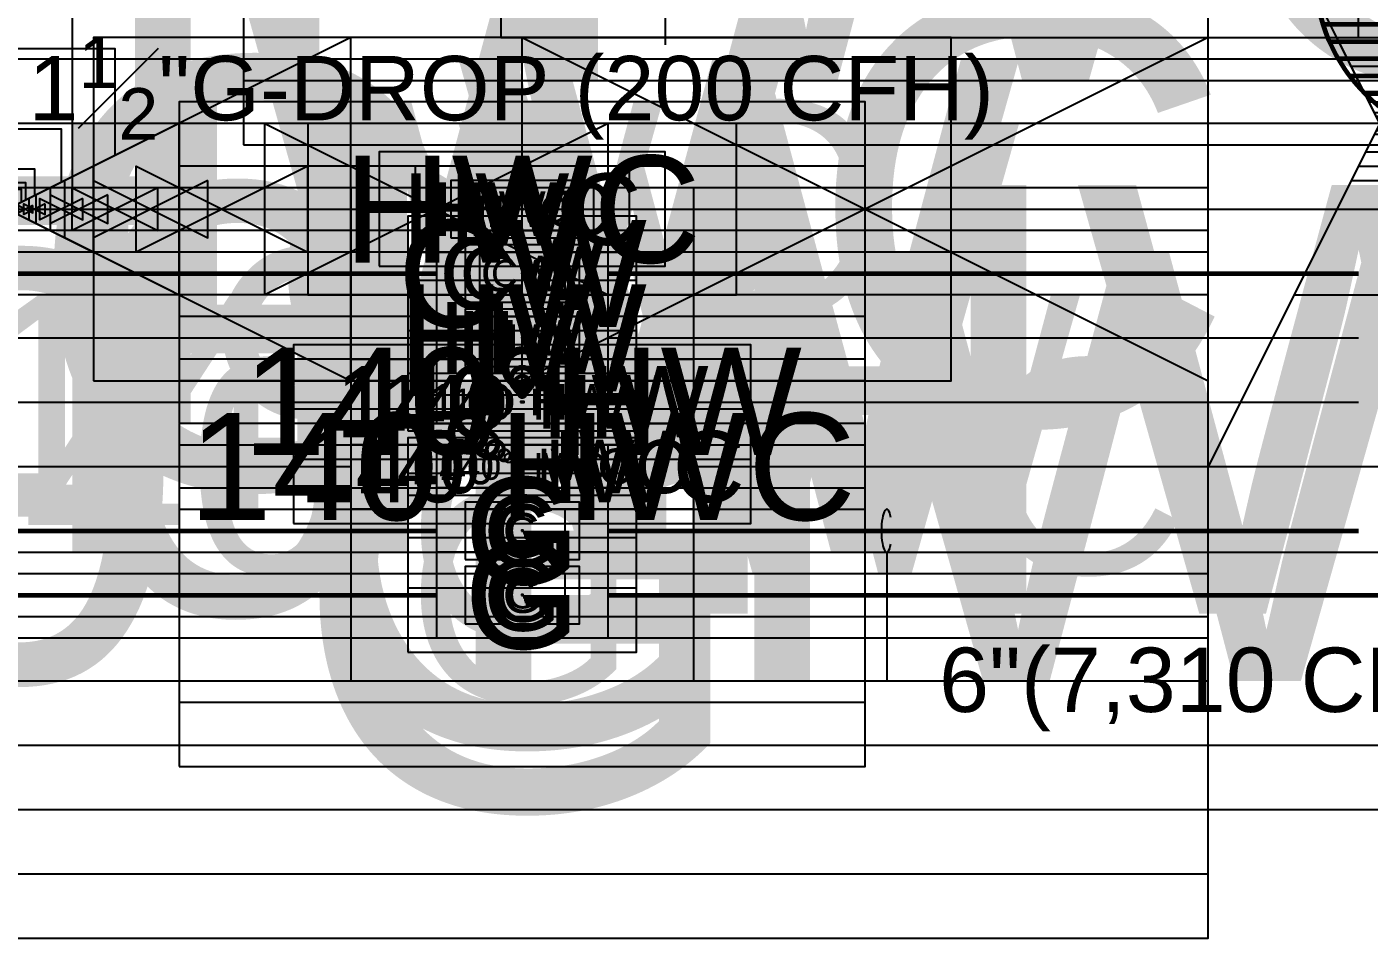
# Model space of a CAD drawing. Extents: x -3956 to 957, y -346 to 1886.
# Drawn here: x -1549.3 to -1361.5, y 265.7 to 393.2 of the extents above; entities that cross this region are included whole.
import ezdxf
from ezdxf.enums import TextEntityAlignment as Align

# ---------------------------------------------------------------- set-up
doc = ezdxf.new("R2010")
doc.units = 0
doc.header["$LTSCALE"] = 36
doc.header["$MEASUREMENT"] = 0
doc.linetypes.add('HIDDEN', pattern=[0.375, 0.25, -0.125])
for name, color, linetype in [('0 @ 1 (1)', 7, 'Continuous'), ('0 @ 1 (2)', 7, 'Continuous'), ('0 @ 12', 7, 'Continuous'), ('0 @ 128', 7, 'Continuous'), ('0 @ 16', 7, 'Continuous'), ('0 @ 192', 7, 'Continuous'), ('0 @ 2', 7, 'Continuous'), ('0 @ 24', 7, 'Continuous'), ('0 @ 384', 7, 'Continuous'), ('0 @ 4', 7, 'Continuous'), ('0 @ 48', 7, 'Continuous'), ('0 @ 64', 7, 'Continuous'), ('0 @ 768', 7, 'Continuous'), ('0 @ 8', 7, 'Continuous'), ('0 @ 96', 7, 'Continuous'), ('G-ANNO-TEXT', 70, 'Continuous'), ('P-14HW-N', 3, 'Continuous'), ('P-14HW-N @ 1 (1)', 3, 'Continuous'), ('P-14HW-N @ 1 (2)', 3, 'Continuous'), ('P-14HW-N @ 128', 3, 'Continuous'), ('P-14HW-N @ 192', 3, 'Continuous'), ('P-14HW-N @ 384', 3, 'Continuous'), ('P-14HW-N @ 48', 3, 'Continuous'), ('P-14HW-N @ 64', 3, 'Continuous'), ('P-14HW-N @ 768', 3, 'Continuous'), ('P-14HW-N @ 96', 3, 'Continuous'), ('P-14HWC-N', 2, 'Continuous'), ('P-14HWC-N @ 1 (1)', 2, 'Continuous'), ('P-14HWC-N @ 1 (2)', 2, 'Continuous'), ('P-14HWC-N @ 128', 2, 'Continuous'), ('P-14HWC-N @ 192', 2, 'Continuous'), ('P-14HWC-N @ 384', 2, 'Continuous'), ('P-14HWC-N @ 48', 2, 'Continuous'), ('P-14HWC-N @ 64', 2, 'Continuous'), ('P-14HWC-N @ 768', 2, 'Continuous'), ('P-14HWC-N @ 96', 2, 'Continuous'), ('P-HW-N', 1, 'Continuous'), ('P-HW-N @ 1 (1)', 1, 'Continuous'), ('P-HW-N @ 1 (2)', 1, 'Continuous'), ('P-HW-N @ 128', 1, 'Continuous'), ('P-HW-N @ 192', 1, 'Continuous'), ('P-HW-N @ 384', 1, 'Continuous'), ('P-HW-N @ 48', 1, 'Continuous'), ('P-HW-N @ 64', 1, 'Continuous'), ('P-HW-N @ 768', 1, 'Continuous'), ('P-HW-N @ 96', 1, 'Continuous'), ('P-HWC-N', 2, 'Continuous'), ('P-HWC-N @ 1 (1)', 2, 'Continuous'), ('P-HWC-N @ 1 (2)', 2, 'Continuous'), ('P-HWC-N @ 128', 2, 'Continuous'), ('P-HWC-N @ 16', 2, 'Continuous'), ('P-HWC-N @ 192', 2, 'Continuous'), ('P-HWC-N @ 24', 2, 'Continuous'), ('P-HWC-N @ 384', 2, 'Continuous'), ('P-HWC-N @ 48', 2, 'Continuous'), ('P-HWC-N @ 64', 2, 'Continuous'), ('P-HWC-N @ 768', 2, 'Continuous'), ('P-HWC-N @ 96', 2, 'Continuous')]:
    doc.layers.add(name, color=color, linetype=linetype)
for name, color, linetype, lineweight in [('P-CW-N', 4, 'Continuous', 60), ('P-CW-N @ 1 (1)', 4, 'Continuous', 60), ('P-CW-N @ 1 (2)', 4, 'Continuous', 60), ('P-CW-N @ 128', 4, 'Continuous', 60), ('P-CW-N @ 192', 4, 'Continuous', 60), ('P-CW-N @ 384', 4, 'Continuous', 60), ('P-CW-N @ 48', 4, 'Continuous', 60), ('P-CW-N @ 64', 4, 'Continuous', 60), ('P-CW-N @ 768', 4, 'Continuous', 60), ('P-CW-N @ 96', 4, 'Continuous', 60), ('P-GAS-N', 3, 'Continuous', 60), ('P-GAS-N @ 1 (1)', 3, 'Continuous', 60), ('P-GAS-N @ 1 (2)', 3, 'Continuous', 60), ('P-GAS-N @ 12', 3, 'Continuous', 60), ('P-GAS-N @ 128', 3, 'Continuous', 60), ('P-GAS-N @ 16', 3, 'Continuous', 60), ('P-GAS-N @ 192', 3, 'Continuous', 60), ('P-GAS-N @ 2', 3, 'Continuous', 60), ('P-GAS-N @ 24', 3, 'Continuous', 60), ('P-GAS-N @ 384', 3, 'Continuous', 60), ('P-GAS-N @ 4', 3, 'Continuous', 60), ('P-GAS-N @ 48', 3, 'Continuous', 60), ('P-GAS-N @ 64', 3, 'Continuous', 60), ('P-GAS-N @ 768', 3, 'Continuous', 60), ('P-GAS-N @ 8', 3, 'Continuous', 60), ('P-GAS-N @ 96', 3, 'Continuous', 60)]:
    doc.layers.add(name, color=color, linetype=linetype, lineweight=lineweight)
doc.styles.add('Arial', font='arial.ttf')

# ---------------------------------------------------------------- blocks, each defined once
blk = doc.blocks.new('*U6')
h = blk.add_hatch()
h.set_pattern_fill('ANSI31', color=256, scale=0.025, angle=135)
edge = h.paths.add_edge_path()
edge.add_arc((0, 0), 0.03125, 0, 360)
blk.add_circle((0, 0), 0.03125)
blk = doc.blocks.new('*U1469')
at = {"layer": 'P-GAS-N @ 1 (1)'}
blk.add_blockref('*U6', (-1345, 400.74), dxfattribs=at)
at = {"layer": 'P-GAS-N @ 1 (2)'}
blk.add_blockref('*U6', (-1345, 400.74), dxfattribs=at)
at = {"layer": 'P-GAS-N @ 12', "xscale": 12, "yscale": 12, "zscale": 12}
blk.add_blockref('*U6', (-1345, 400.74), dxfattribs=at)
at = {"layer": 'P-GAS-N @ 128', "xscale": 128, "yscale": 128, "zscale": 128}
blk.add_blockref('*U6', (-1345, 400.74), dxfattribs=at)
at = {"layer": 'P-GAS-N @ 16', "xscale": 16, "yscale": 16, "zscale": 16}
blk.add_blockref('*U6', (-1345, 400.74), dxfattribs=at)
at = {"layer": 'P-GAS-N @ 192', "xscale": 192, "yscale": 192, "zscale": 192}
blk.add_blockref('*U6', (-1345, 400.74), dxfattribs=at)
at = {"layer": 'P-GAS-N @ 2', "xscale": 2, "yscale": 2, "zscale": 2}
blk.add_blockref('*U6', (-1345, 400.74), dxfattribs=at)
at = {"layer": 'P-GAS-N @ 24', "xscale": 24, "yscale": 24, "zscale": 24}
blk.add_blockref('*U6', (-1345, 400.74), dxfattribs=at)
at = {"layer": 'P-GAS-N @ 384', "xscale": 384, "yscale": 384, "zscale": 384}
blk.add_blockref('*U6', (-1345, 400.74), dxfattribs=at)
at = {"layer": 'P-GAS-N @ 4', "xscale": 4, "yscale": 4, "zscale": 4}
blk.add_blockref('*U6', (-1345, 400.74), dxfattribs=at)
at = {"layer": 'P-GAS-N @ 48', "xscale": 48, "yscale": 48, "zscale": 48}
blk.add_blockref('*U6', (-1345, 400.74), dxfattribs=at)
at = {"layer": 'P-GAS-N @ 64', "xscale": 64, "yscale": 64, "zscale": 64}
blk.add_blockref('*U6', (-1345, 400.74), dxfattribs=at)
at = {"layer": 'P-GAS-N @ 768', "xscale": 768, "yscale": 768, "zscale": 768}
blk.add_blockref('*U6', (-1345, 400.74), dxfattribs=at)
at = {"layer": 'P-GAS-N @ 8', "xscale": 8, "yscale": 8, "zscale": 8}
blk.add_blockref('*U6', (-1345, 400.74), dxfattribs=at)
at = {"layer": 'P-GAS-N @ 96', "xscale": 96, "yscale": 96, "zscale": 96}
blk.add_blockref('*U6', (-1345, 400.74), dxfattribs=at)
blk = doc.blocks.new('*U15')
at = {"layer": 'DEFPOINTS'}
blk.add_lwpolyline([(-0.15625, -0.0625), (0.15625, -0.0625), (0.15625, 0.0625), (-0.15625, 0.0625)], close=True, dxfattribs=at)
at = {"style": 'Arial'}
blk.add_text('HWC', height=0.078125, dxfattribs=at).set_placement((0, 0), align=Align.MIDDLE)
blk = doc.blocks.new('*U1549')
at = {"layer": 'P-HWC-N @ 384', "linetype": 'ByBlock', "lineweight": -2, "xscale": 384, "yscale": 384, "zscale": 384}
blk.add_blockref('*U15', (-1423, 415.74), dxfattribs=at)
at = {"layer": 'P-HWC-N @ 768', "linetype": 'ByBlock', "lineweight": -2, "xscale": 768, "yscale": 768, "zscale": 768}
blk.add_blockref('*U15', (-1423, 415.74), dxfattribs=at)
blk = doc.blocks.new('*U39')
at = {"layer": 'DEFPOINTS'}
blk.add_lwpolyline([(-0.125, -0.0625), (0.125, -0.0625), (0.125, 0.0625), (-0.125, 0.0625)], close=True, dxfattribs=at)
at = {"style": 'Arial'}
blk.add_text('HW', height=0.078125, dxfattribs=at).set_placement((0, 0), align=Align.MIDDLE)
blk = doc.blocks.new('*U1550')
at = {"layer": 'P-HW-N @ 768', "linetype": 'ByBlock', "lineweight": -2, "xscale": 768, "yscale": 768, "zscale": 768}
blk.add_blockref('*U39', (-1423, 424.74), dxfattribs=at)
blk = doc.blocks.new('*U10')
at = {"layer": 'DEFPOINTS'}
blk.add_lwpolyline([(-0.125, -0.0625), (0.125, -0.0625), (0.125, 0.0625), (-0.125, 0.0625)], close=True, dxfattribs=at)
at = {"style": 'Arial'}
blk.add_text('CW', height=0.078125, dxfattribs=at).set_placement((0, 0), align=Align.MIDDLE)
blk = doc.blocks.new('*U1551')
at = {"layer": 'P-CW-N @ 768', "linetype": 'ByBlock', "lineweight": -2, "xscale": 768, "yscale": 768, "zscale": 768}
blk.add_blockref('*U10', (-1423, 433.74), dxfattribs=at)
blk = doc.blocks.new('*U91')
for p, q in [((-0.0625, 0), (-0.09375, 0)), ((0.0625, 0), (0.09375, 0))]:
    blk.add_line(p, q)
at = {"linetype": 'Continuous'}
for points in [[(-0.21875, 0.03125), (-0.09375, -0.03125), (-0.09375, 0.03125), (-0.21875, -0.03125), (-0.21875, 0.03125)], [(-0.0195, -0.00975), (-0.0625, -0.03125), (-0.0625, 0.03125), (-0.0195, 0.00975)], [(0.0195, -0.00975), (0.0625, -0.03125), (0.0625, 0.03125), (0.0195, 0.00975)], [(0.21875, 0.03125), (0.09375, -0.03125), (0.09375, 0.03125), (0.21875, -0.03125), (0.21875, 0.03125)], [(-0.0195, 0.00975), (-0.0195, 0.02925), (0.0195, 0.02925), (0.0195, 0.00975)], [(-0.0195, -0.00975), (0, 0), (-0.0195, 0.00975)], [(0.0195, 0.00975), (0, 0), (0.0195, -0.00975)]]:
    blk.add_lwpolyline(points, dxfattribs=at)
blk = doc.blocks.new('*U1630')
at = {"layer": 'P-HWC-N @ 128', "xscale": 128, "yscale": 128, "zscale": 128}
blk.add_blockref('*U91', (-1552, 367.74), dxfattribs=at)
at = {"layer": 'P-HWC-N @ 16', "xscale": 16, "yscale": 16, "zscale": 16}
blk.add_blockref('*U91', (-1552, 367.74), dxfattribs=at)
at = {"layer": 'P-HWC-N @ 192', "xscale": 192, "yscale": 192, "zscale": 192}
blk.add_blockref('*U91', (-1552, 367.74), dxfattribs=at)
at = {"layer": 'P-HWC-N @ 24', "xscale": 24, "yscale": 24, "zscale": 24}
blk.add_blockref('*U91', (-1552, 367.74), dxfattribs=at)
at = {"layer": 'P-HWC-N @ 384', "xscale": 384, "yscale": 384, "zscale": 384}
blk.add_blockref('*U91', (-1552, 367.74), dxfattribs=at)
at = {"layer": 'P-HWC-N @ 48', "xscale": 48, "yscale": 48, "zscale": 48}
blk.add_blockref('*U91', (-1552, 367.74), dxfattribs=at)
at = {"layer": 'P-HWC-N @ 64', "xscale": 64, "yscale": 64, "zscale": 64}
blk.add_blockref('*U91', (-1552, 367.74), dxfattribs=at)
at = {"layer": 'P-HWC-N @ 768', "xscale": 768, "yscale": 768, "zscale": 768}
blk.add_blockref('*U91', (-1552, 367.74), dxfattribs=at)
at = {"layer": 'P-HWC-N @ 96', "xscale": 96, "yscale": 96, "zscale": 96}
blk.add_blockref('*U91', (-1552, 367.74), dxfattribs=at)
blk = doc.blocks.new('*U13')
at = {"layer": 'DEFPOINTS'}
blk.add_lwpolyline([(-0.25, -0.0625), (0.25, -0.0625), (0.25, 0.0625), (-0.25, 0.0625)], close=True, dxfattribs=at)
at = {"insert": (0, 0.03957), "char_height": 0.078125, "width": 0.2237834, "attachment_point": 2, "style": 'Arial'}
blk.add_mtext('140%%DHW', dxfattribs=at)
blk = doc.blocks.new('*U1650')
at = {"layer": 'P-14HW-N @ 1 (1)', "linetype": 'ByBlock', "lineweight": -2}
blk.add_blockref('*U13', (-1480, 340.74), dxfattribs=at)
at = {"layer": 'P-14HW-N @ 1 (2)', "linetype": 'ByBlock', "lineweight": -2}
blk.add_blockref('*U13', (-1480, 340.74), dxfattribs=at)
at = {"layer": 'P-14HW-N @ 128', "linetype": 'ByBlock', "lineweight": -2, "xscale": 128, "yscale": 128, "zscale": 128}
blk.add_blockref('*U13', (-1480, 340.74), dxfattribs=at)
at = {"layer": 'P-14HW-N @ 192', "linetype": 'ByBlock', "lineweight": -2, "xscale": 192, "yscale": 192, "zscale": 192}
blk.add_blockref('*U13', (-1480, 340.74), dxfattribs=at)
at = {"layer": 'P-14HW-N @ 384', "linetype": 'ByBlock', "lineweight": -2, "xscale": 384, "yscale": 384, "zscale": 384}
blk.add_blockref('*U13', (-1480, 340.74), dxfattribs=at)
at = {"layer": 'P-14HW-N @ 48', "linetype": 'ByBlock', "lineweight": -2, "xscale": 48, "yscale": 48, "zscale": 48}
blk.add_blockref('*U13', (-1480, 340.74), dxfattribs=at)
at = {"layer": 'P-14HW-N @ 64', "linetype": 'ByBlock', "lineweight": -2, "xscale": 64, "yscale": 64, "zscale": 64}
blk.add_blockref('*U13', (-1480, 340.74), dxfattribs=at)
at = {"layer": 'P-14HW-N @ 768', "linetype": 'ByBlock', "lineweight": -2, "xscale": 768, "yscale": 768, "zscale": 768}
blk.add_blockref('*U13', (-1480, 340.74), dxfattribs=at)
at = {"layer": 'P-14HW-N @ 96', "linetype": 'ByBlock', "lineweight": -2, "xscale": 96, "yscale": 96, "zscale": 96}
blk.add_blockref('*U13', (-1480, 340.74), dxfattribs=at)
blk = doc.blocks.new('*U14')
at = {"layer": 'DEFPOINTS'}
blk.add_lwpolyline([(-0.25, -0.0625), (0.25, -0.0625), (0.25, 0.0625), (-0.25, 0.0625)], close=True, dxfattribs=at)
at = {"insert": (0, 0.03904), "char_height": 0.078125, "width": 0.340714, "attachment_point": 2, "style": 'Arial'}
blk.add_mtext('140%%DHWC', dxfattribs=at)
blk = doc.blocks.new('*U1651')
at = {"layer": 'P-14HWC-N @ 1 (1)', "linetype": 'ByBlock', "lineweight": -2}
blk.add_blockref('*U14', (-1480, 331.74), dxfattribs=at)
at = {"layer": 'P-14HWC-N @ 1 (2)', "linetype": 'ByBlock', "lineweight": -2}
blk.add_blockref('*U14', (-1480, 331.74), dxfattribs=at)
at = {"layer": 'P-14HWC-N @ 128', "linetype": 'ByBlock', "lineweight": -2, "xscale": 128, "yscale": 128, "zscale": 128}
blk.add_blockref('*U14', (-1480, 331.74), dxfattribs=at)
at = {"layer": 'P-14HWC-N @ 192', "linetype": 'ByBlock', "lineweight": -2, "xscale": 192, "yscale": 192, "zscale": 192}
blk.add_blockref('*U14', (-1480, 331.74), dxfattribs=at)
at = {"layer": 'P-14HWC-N @ 384', "linetype": 'ByBlock', "lineweight": -2, "xscale": 384, "yscale": 384, "zscale": 384}
blk.add_blockref('*U14', (-1480, 331.74), dxfattribs=at)
at = {"layer": 'P-14HWC-N @ 48', "linetype": 'ByBlock', "lineweight": -2, "xscale": 48, "yscale": 48, "zscale": 48}
blk.add_blockref('*U14', (-1480, 331.74), dxfattribs=at)
at = {"layer": 'P-14HWC-N @ 64', "linetype": 'ByBlock', "lineweight": -2, "xscale": 64, "yscale": 64, "zscale": 64}
blk.add_blockref('*U14', (-1480, 331.74), dxfattribs=at)
at = {"layer": 'P-14HWC-N @ 768', "linetype": 'ByBlock', "lineweight": -2, "xscale": 768, "yscale": 768, "zscale": 768}
blk.add_blockref('*U14', (-1480, 331.74), dxfattribs=at)
at = {"layer": 'P-14HWC-N @ 96', "linetype": 'ByBlock', "lineweight": -2, "xscale": 96, "yscale": 96, "zscale": 96}
blk.add_blockref('*U14', (-1480, 331.74), dxfattribs=at)
blk = doc.blocks.new('Gas Pipe Type')
at = {"layer": 'DEFPOINTS'}
blk.add_lwpolyline([(-0.125, -0.0625), (0.125, -0.0625), (0.125, 0.0625), (-0.125, 0.0625)], close=True, dxfattribs=at)
at = {"style": 'Arial'}
blk.add_text('G', height=0.07812, dxfattribs=at).set_placement((0, 0), align=Align.MIDDLE)
blk = doc.blocks.new('*U1652')
at = {"layer": 'P-GAS-N @ 1 (1)', "linetype": 'ByBlock', "lineweight": -2}
blk.add_blockref('Gas Pipe Type', (-1480, 322.74), dxfattribs=at)
at = {"layer": 'P-GAS-N @ 1 (2)', "linetype": 'ByBlock', "lineweight": -2}
blk.add_blockref('Gas Pipe Type', (-1480, 322.74), dxfattribs=at)
at = {"layer": 'P-GAS-N @ 128', "linetype": 'ByBlock', "lineweight": -2, "xscale": 128, "yscale": 128, "zscale": 128}
blk.add_blockref('Gas Pipe Type', (-1480, 322.74), dxfattribs=at)
at = {"layer": 'P-GAS-N @ 192', "linetype": 'ByBlock', "lineweight": -2, "xscale": 192, "yscale": 192, "zscale": 192}
blk.add_blockref('Gas Pipe Type', (-1480, 322.74), dxfattribs=at)
at = {"layer": 'P-GAS-N @ 384', "linetype": 'ByBlock', "lineweight": -2, "xscale": 384, "yscale": 384, "zscale": 384}
blk.add_blockref('Gas Pipe Type', (-1480, 322.74), dxfattribs=at)
at = {"layer": 'P-GAS-N @ 48', "linetype": 'ByBlock', "lineweight": -2, "xscale": 48, "yscale": 48, "zscale": 48}
blk.add_blockref('Gas Pipe Type', (-1480, 322.74), dxfattribs=at)
at = {"layer": 'P-GAS-N @ 64', "linetype": 'ByBlock', "lineweight": -2, "xscale": 64, "yscale": 64, "zscale": 64}
blk.add_blockref('Gas Pipe Type', (-1480, 322.74), dxfattribs=at)
at = {"layer": 'P-GAS-N @ 768', "linetype": 'ByBlock', "lineweight": -2, "xscale": 768, "yscale": 768, "zscale": 768}
blk.add_blockref('Gas Pipe Type', (-1480, 322.74), dxfattribs=at)
at = {"layer": 'P-GAS-N @ 96', "linetype": 'ByBlock', "lineweight": -2, "xscale": 96, "yscale": 96, "zscale": 96}
blk.add_blockref('Gas Pipe Type', (-1480, 322.74), dxfattribs=at)
blk = doc.blocks.new('*U1653')
at = {"layer": 'P-GAS-N @ 1 (1)', "linetype": 'ByBlock', "lineweight": -2}
blk.add_blockref('Gas Pipe Type', (-1480, 313.74), dxfattribs=at)
at = {"layer": 'P-GAS-N @ 1 (2)', "linetype": 'ByBlock', "lineweight": -2}
blk.add_blockref('Gas Pipe Type', (-1480, 313.74), dxfattribs=at)
at = {"layer": 'P-GAS-N @ 128', "linetype": 'ByBlock', "lineweight": -2, "xscale": 128, "yscale": 128, "zscale": 128}
blk.add_blockref('Gas Pipe Type', (-1480, 313.74), dxfattribs=at)
at = {"layer": 'P-GAS-N @ 192', "linetype": 'ByBlock', "lineweight": -2, "xscale": 192, "yscale": 192, "zscale": 192}
blk.add_blockref('Gas Pipe Type', (-1480, 313.74), dxfattribs=at)
at = {"layer": 'P-GAS-N @ 384', "linetype": 'ByBlock', "lineweight": -2, "xscale": 384, "yscale": 384, "zscale": 384}
blk.add_blockref('Gas Pipe Type', (-1480, 313.74), dxfattribs=at)
at = {"layer": 'P-GAS-N @ 48', "linetype": 'ByBlock', "lineweight": -2, "xscale": 48, "yscale": 48, "zscale": 48}
blk.add_blockref('Gas Pipe Type', (-1480, 313.74), dxfattribs=at)
at = {"layer": 'P-GAS-N @ 64', "linetype": 'ByBlock', "lineweight": -2, "xscale": 64, "yscale": 64, "zscale": 64}
blk.add_blockref('Gas Pipe Type', (-1480, 313.74), dxfattribs=at)
at = {"layer": 'P-GAS-N @ 768', "linetype": 'ByBlock', "lineweight": -2, "xscale": 768, "yscale": 768, "zscale": 768}
blk.add_blockref('Gas Pipe Type', (-1480, 313.74), dxfattribs=at)
at = {"layer": 'P-GAS-N @ 96', "linetype": 'ByBlock', "lineweight": -2, "xscale": 96, "yscale": 96, "zscale": 96}
blk.add_blockref('Gas Pipe Type', (-1480, 313.74), dxfattribs=at)
blk = doc.blocks.new('*U1654')
at = {"layer": 'P-CW-N @ 1 (1)', "linetype": 'ByBlock', "lineweight": -2}
blk.add_blockref('*U10', (-1480, 358.74), dxfattribs=at)
at = {"layer": 'P-CW-N @ 1 (2)', "linetype": 'ByBlock', "lineweight": -2}
blk.add_blockref('*U10', (-1480, 358.74), dxfattribs=at)
at = {"layer": 'P-CW-N @ 128', "linetype": 'ByBlock', "lineweight": -2, "xscale": 128, "yscale": 128, "zscale": 128}
blk.add_blockref('*U10', (-1480, 358.74), dxfattribs=at)
at = {"layer": 'P-CW-N @ 192', "linetype": 'ByBlock', "lineweight": -2, "xscale": 192, "yscale": 192, "zscale": 192}
blk.add_blockref('*U10', (-1480, 358.74), dxfattribs=at)
at = {"layer": 'P-CW-N @ 384', "linetype": 'ByBlock', "lineweight": -2, "xscale": 384, "yscale": 384, "zscale": 384}
blk.add_blockref('*U10', (-1480, 358.74), dxfattribs=at)
at = {"layer": 'P-CW-N @ 48', "linetype": 'ByBlock', "lineweight": -2, "xscale": 48, "yscale": 48, "zscale": 48}
blk.add_blockref('*U10', (-1480, 358.74), dxfattribs=at)
at = {"layer": 'P-CW-N @ 64', "linetype": 'ByBlock', "lineweight": -2, "xscale": 64, "yscale": 64, "zscale": 64}
blk.add_blockref('*U10', (-1480, 358.74), dxfattribs=at)
at = {"layer": 'P-CW-N @ 768', "linetype": 'ByBlock', "lineweight": -2, "xscale": 768, "yscale": 768, "zscale": 768}
blk.add_blockref('*U10', (-1480, 358.74), dxfattribs=at)
at = {"layer": 'P-CW-N @ 96', "linetype": 'ByBlock', "lineweight": -2, "xscale": 96, "yscale": 96, "zscale": 96}
blk.add_blockref('*U10', (-1480, 358.74), dxfattribs=at)
blk = doc.blocks.new('*U1655')
at = {"layer": 'P-HWC-N @ 1 (1)', "linetype": 'ByBlock', "lineweight": -2}
blk.add_blockref('*U15', (-1480, 367.74), dxfattribs=at)
at = {"layer": 'P-HWC-N @ 1 (2)', "linetype": 'ByBlock', "lineweight": -2}
blk.add_blockref('*U15', (-1480, 367.74), dxfattribs=at)
at = {"layer": 'P-HWC-N @ 128', "linetype": 'ByBlock', "lineweight": -2, "xscale": 128, "yscale": 128, "zscale": 128}
blk.add_blockref('*U15', (-1480, 367.74), dxfattribs=at)
at = {"layer": 'P-HWC-N @ 192', "linetype": 'ByBlock', "lineweight": -2, "xscale": 192, "yscale": 192, "zscale": 192}
blk.add_blockref('*U15', (-1480, 367.74), dxfattribs=at)
at = {"layer": 'P-HWC-N @ 384', "linetype": 'ByBlock', "lineweight": -2, "xscale": 384, "yscale": 384, "zscale": 384}
blk.add_blockref('*U15', (-1480, 367.74), dxfattribs=at)
at = {"layer": 'P-HWC-N @ 48', "linetype": 'ByBlock', "lineweight": -2, "xscale": 48, "yscale": 48, "zscale": 48}
blk.add_blockref('*U15', (-1480, 367.74), dxfattribs=at)
at = {"layer": 'P-HWC-N @ 64', "linetype": 'ByBlock', "lineweight": -2, "xscale": 64, "yscale": 64, "zscale": 64}
blk.add_blockref('*U15', (-1480, 367.74), dxfattribs=at)
at = {"layer": 'P-HWC-N @ 768', "linetype": 'ByBlock', "lineweight": -2, "xscale": 768, "yscale": 768, "zscale": 768}
blk.add_blockref('*U15', (-1480, 367.74), dxfattribs=at)
at = {"layer": 'P-HWC-N @ 96', "linetype": 'ByBlock', "lineweight": -2, "xscale": 96, "yscale": 96, "zscale": 96}
blk.add_blockref('*U15', (-1480, 367.74), dxfattribs=at)
blk = doc.blocks.new('*U1656')
at = {"layer": 'P-HW-N @ 1 (1)', "linetype": 'ByBlock', "lineweight": -2}
blk.add_blockref('*U39', (-1480, 349.74), dxfattribs=at)
at = {"layer": 'P-HW-N @ 1 (2)', "linetype": 'ByBlock', "lineweight": -2}
blk.add_blockref('*U39', (-1480, 349.74), dxfattribs=at)
at = {"layer": 'P-HW-N @ 128', "linetype": 'ByBlock', "lineweight": -2, "xscale": 128, "yscale": 128, "zscale": 128}
blk.add_blockref('*U39', (-1480, 349.74), dxfattribs=at)
at = {"layer": 'P-HW-N @ 192', "linetype": 'ByBlock', "lineweight": -2, "xscale": 192, "yscale": 192, "zscale": 192}
blk.add_blockref('*U39', (-1480, 349.74), dxfattribs=at)
at = {"layer": 'P-HW-N @ 384', "linetype": 'ByBlock', "lineweight": -2, "xscale": 384, "yscale": 384, "zscale": 384}
blk.add_blockref('*U39', (-1480, 349.74), dxfattribs=at)
at = {"layer": 'P-HW-N @ 48', "linetype": 'ByBlock', "lineweight": -2, "xscale": 48, "yscale": 48, "zscale": 48}
blk.add_blockref('*U39', (-1480, 349.74), dxfattribs=at)
at = {"layer": 'P-HW-N @ 64', "linetype": 'ByBlock', "lineweight": -2, "xscale": 64, "yscale": 64, "zscale": 64}
blk.add_blockref('*U39', (-1480, 349.74), dxfattribs=at)
at = {"layer": 'P-HW-N @ 768', "linetype": 'ByBlock', "lineweight": -2, "xscale": 768, "yscale": 768, "zscale": 768}
blk.add_blockref('*U39', (-1480, 349.74), dxfattribs=at)
at = {"layer": 'P-HW-N @ 96', "linetype": 'ByBlock', "lineweight": -2, "xscale": 96, "yscale": 96, "zscale": 96}
blk.add_blockref('*U39', (-1480, 349.74), dxfattribs=at)
blk = doc.blocks.new('*U67')
at = {"linetype": 'Continuous'}
for points in [[(0, 0), (0, 0.05761), (0.0625, 0.05761)], [(-0.0625, -0.03125), (-0.0625, 0.03125), (0.0625, -0.03125), (0.0625, 0.03125), (-0.0625, -0.03125)]]:
    blk.add_lwpolyline(points, dxfattribs=at)
blk = doc.blocks.new('*U1673')
at = {"layer": '0 @ 1 (1)', "rotation": 270}
blk.add_blockref('*U67', (-1360, 379.74), dxfattribs=at)
at = {"layer": '0 @ 1 (2)', "rotation": 270}
blk.add_blockref('*U67', (-1360, 379.74), dxfattribs=at)
at = {"layer": '0 @ 12', "xscale": 12, "yscale": 12, "zscale": 12, "rotation": 270}
blk.add_blockref('*U67', (-1360, 379.74), dxfattribs=at)
at = {"layer": '0 @ 128', "xscale": 128, "yscale": 128, "zscale": 128, "rotation": 270}
blk.add_blockref('*U67', (-1360, 379.74), dxfattribs=at)
at = {"layer": '0 @ 16', "xscale": 16, "yscale": 16, "zscale": 16, "rotation": 270}
blk.add_blockref('*U67', (-1360, 379.74), dxfattribs=at)
at = {"layer": '0 @ 192', "xscale": 192, "yscale": 192, "zscale": 192, "rotation": 270}
blk.add_blockref('*U67', (-1360, 379.74), dxfattribs=at)
at = {"layer": '0 @ 2', "xscale": 2, "yscale": 2, "zscale": 2, "rotation": 270}
blk.add_blockref('*U67', (-1360, 379.74), dxfattribs=at)
at = {"layer": '0 @ 24', "xscale": 24, "yscale": 24, "zscale": 24, "rotation": 270}
blk.add_blockref('*U67', (-1360, 379.74), dxfattribs=at)
at = {"layer": '0 @ 384', "xscale": 384, "yscale": 384, "zscale": 384, "rotation": 270}
blk.add_blockref('*U67', (-1360, 379.74), dxfattribs=at)
at = {"layer": '0 @ 4', "xscale": 4, "yscale": 4, "zscale": 4, "rotation": 270}
blk.add_blockref('*U67', (-1360, 379.74), dxfattribs=at)
at = {"layer": '0 @ 48', "xscale": 48, "yscale": 48, "zscale": 48, "rotation": 270}
blk.add_blockref('*U67', (-1360, 379.74), dxfattribs=at)
at = {"layer": '0 @ 64', "xscale": 64, "yscale": 64, "zscale": 64, "rotation": 270}
blk.add_blockref('*U67', (-1360, 379.74), dxfattribs=at)
at = {"layer": '0 @ 768', "xscale": 768, "yscale": 768, "zscale": 768, "rotation": 270}
blk.add_blockref('*U67', (-1360, 379.74), dxfattribs=at)
at = {"layer": '0 @ 8', "xscale": 8, "yscale": 8, "zscale": 8, "rotation": 270}
blk.add_blockref('*U67', (-1360, 379.74), dxfattribs=at)
at = {"layer": '0 @ 96', "xscale": 96, "yscale": 96, "zscale": 96, "rotation": 270}
blk.add_blockref('*U67', (-1360, 379.74), dxfattribs=at)
blk = doc.blocks.new('LeaderNoteBlock')
blk.add_ellipse((0, 0), major_axis=(1, 0), ratio=0.25, start_param=5.387521, end_param=10.320443)

msp = doc.modelspace()

# ---------------------------------------------------------------- linework, layer by layer
at = {"layer": 'G-ANNO-TEXT', "linetype": 'HIDDEN'}
for p, q in [((-1460, 615.74), (-1460, 388.74)), ((-1460, 388.74), (-1692, 388.74))]:
    msp.add_line(p, q, dxfattribs=at)
at = {"layer": 'G-ANNO-TEXT'}
msp.add_lwpolyline([(-1429, 319.74), (-1429, 301.74), (-1426, 301.74)], dxfattribs=at)
at = {"layer": 'P-14HW-N'}
for p, q in [((-1693, 340.74), (-1504, 340.74)), ((-1456, 340.74), (-1363, 340.74))]:
    msp.add_line(p, q, dxfattribs=at)
at = {"layer": 'P-14HWC-N'}
for p, q in [((-1693, 331.74), (-1504, 331.74)), ((-1456, 331.74), (-1363, 331.74))]:
    msp.add_line(p, q, dxfattribs=at)
at = {"layer": 'P-CW-N'}
for p, q in [((-1600, 358.74), (-1492, 358.74)), ((-1468, 358.74), (-1363, 358.74))]:
    msp.add_line(p, q, dxfattribs=at)
at = {"layer": 'P-GAS-N'}
for p, q in [((-1693, 322.74), (-1492, 322.74)), ((-1468, 322.74), (-1362.99, 322.74)), ((-1693, 313.74), (-1492, 313.74)), ((-1468, 313.74), (-1273, 313.74))]:
    msp.add_line(p, q, dxfattribs=at)
at = {"layer": 'P-HW-N'}
for p, q in [((-1693, 349.74), (-1492, 349.74)), ((-1468, 349.74), (-1363, 349.74))]:
    msp.add_line(p, q, dxfattribs=at)
at = {"layer": 'P-HWC-N'}
for p, q in [((-1531, 367.74), (-1494.98, 367.74)), ((-1465.02, 367.74), (-1363, 367.74))]:
    msp.add_line(p, q, dxfattribs=at)

# ---------------------------------------------------------------- block references
msp.add_blockref('*U1673', (0, 0))
at = {"layer": 'G-ANNO-TEXT', "xscale": 3, "yscale": 3, "zscale": 3, "rotation": 90}
msp.add_blockref('LeaderNoteBlock', (-1429, 322.74), dxfattribs=at)
at = {"layer": 'P-14HW-N'}
msp.add_blockref('*U1650', (0, 0), dxfattribs=at)
at = {"layer": 'P-14HWC-N'}
msp.add_blockref('*U1651', (0, 0), dxfattribs=at)
at = {"layer": 'P-CW-N'}
for name in ['*U1551', '*U1654']:
    msp.add_blockref(name, (0, 0), dxfattribs=at)
at = {"layer": 'P-GAS-N'}
for name in ['*U1469', '*U1652', '*U1653']:
    msp.add_blockref(name, (0, 0), dxfattribs=at)
at = {"layer": 'P-HW-N'}
for name in ['*U1550', '*U1656']:
    msp.add_blockref(name, (0, 0), dxfattribs=at)
at = {"layer": 'P-HWC-N'}
for name in ['*U1549', '*U1655', '*U1630']:
    msp.add_blockref(name, (0, 0), dxfattribs=at)

# ---------------------------------------------------------------- texts
at = {"layer": 'G-ANNO-TEXT', "style": 'Arial'}
msp.add_text('6"(7,310 CFH)', height=9, dxfattribs=at).set_placement((-1421.67, 297.39))
at = {"layer": 'G-ANNO-TEXT', "insert": (-1414, 409.57), "char_height": 9, "attachment_point": 3, "style": 'Arial'}
msp.add_mtext('\\A1;1{\\H0.8x;\\S1#4;}"G-DN(150 CFH)\\P1{\\H0.8x;\\S1#2;}"G-DROP (200 CFH)', dxfattribs=at)

doc.saveas('drawing.dxf')
